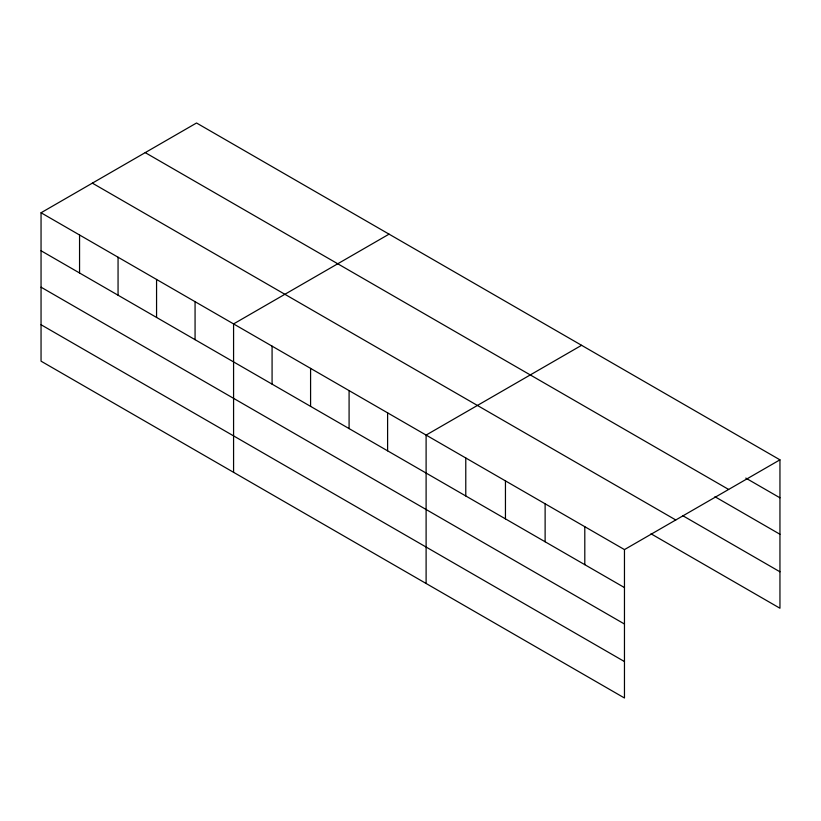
<?xml version="1.0" encoding="UTF-8"?>
<svg xmlns="http://www.w3.org/2000/svg" width="821" height="821" viewBox="0 0 821 821"><rect width="100%" height="100%" fill="white"/><g stroke="black" fill="none" stroke-linecap="round" stroke-linejoin="round"><path stroke-width="1.23" d="M41.05 212.762L624.463 549.598L624.463 698.004L41.05 361.168L41.05 212.762L196.537 122.996L779.95 459.832L779.95 608.238L651.012 533.794M389.062 234.149L233.575 323.915L233.575 472.321M581.586 345.302L426.109 435.079L426.109 583.485M624.463 549.598L779.95 459.832M745.786 478.089L779.95 497.813M145.225 152.624L728.638 489.449M714.927 496.715L779.95 534.255M682.969 515.804L779.95 571.796M92.363 183.145L675.775 519.97M41.05 250.754L624.463 587.579M41.05 287.186L624.463 624.022M41.05 324.736L624.463 661.562M584.798 526.692L584.798 564.684M545.123 503.786L545.123 541.778M505.449 480.88L505.449 518.872M465.774 457.974L465.774 495.966M387.604 412.84L387.604 450.832M349.089 390.611L349.089 428.603M310.584 368.383L310.584 406.364M272.079 346.154L272.079 384.136M195.07 301.687L195.07 339.678M156.565 279.458L156.565 317.44M118.06 257.23L118.06 295.211M79.555 234.991L79.555 272.983"/></g></svg>
